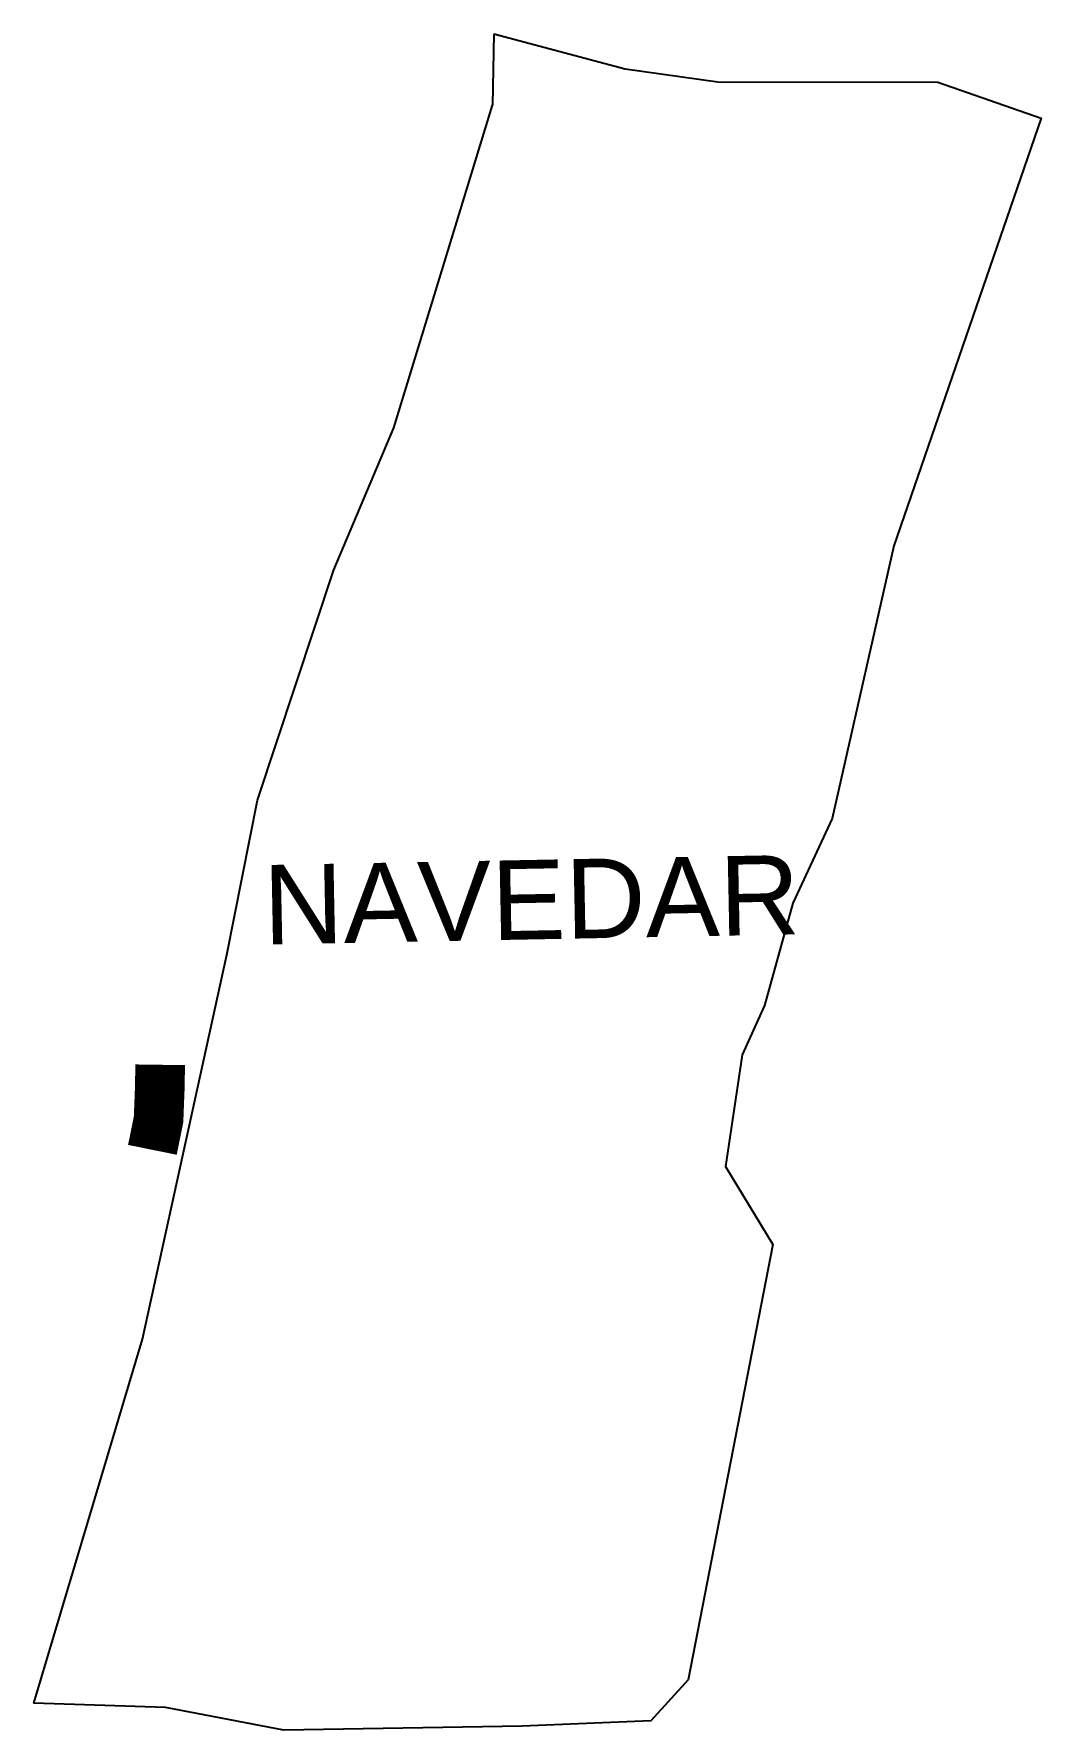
# Model space of a CAD drawing. Header units: metres. Extents: x 274344 to 275359, y 2069436 to 2071143.
import ezdxf

# ---------------------------------------------------------------- set-up
doc = ezdxf.new("R2010")
doc.units = ezdxf.units.M
doc.header["$MEASUREMENT"] = 0
for name, color, linetype in [('NATURALLY PROTECTED', 3, 'Continuous'), ('village', 3, 'Continuous'), ('VILLAGE NAME', 250, 'Continuous')]:
    doc.layers.add(name, color=color, linetype=linetype)
doc.styles.get("Standard").update_dxf_attribs({"font": 'arial.ttf'})

msp = doc.modelspace()

# ---------------------------------------------------------------- linework, layer by layer
at = {"layer": 'NATURALLY PROTECTED', "color": 116, "true_color": 0x136734, "const_width": 50, "flags": 128}
msp.add_lwpolyline([(274471.4, 2070105.2), (274471.1, 2070083.7), (274469.8, 2070050.2), (274463.6, 2070019.6)], dxfattribs=at)
at = {"layer": 'village'}
msp.add_lwpolyline([(274807.4, 2071142.9), (274806, 2071071.2)], dxfattribs=at)
at = {"layer": 'village', "color": 3, "true_color": 0x00ff00}
for points in [[(274807.4, 2071142.9, 0), (274939.6, 2071107.9, 0), (275032.9, 2071094.6, 0), (275254.5, 2071094.2, 0), (275358.5, 2071058.1, 0), (275210.1, 2070627.5, 0), (275148.3, 2070353.1, 0), (275108.6, 2070267.8, 0), (275079.9, 2070164.8, 0), (275057.4, 2070115.1, 0), (275040.9, 2070002.7, 0), (275088.3, 2069924.2, 0), (275003, 2069486.2, 0), (274965.6, 2069444.9, 0), (274835.8, 2069439.4, 0), (274596, 2069435.5, 0), (274476.8, 2069458.1, 0), (274344.3, 2069462.6, 0), (274453.7, 2069829.1, 0)], [(274453.7, 2069829.1, 0), (274538.7, 2070215.8, 0), (274569.5, 2070371.6, 0), (274646.2, 2070603.3, 0), (274706.6, 2070746.5, 0), (274806, 2071071.2, 0)]]:
    msp.add_polyline3d(points, dxfattribs=at)

# ---------------------------------------------------------------- texts
at = {"layer": 'VILLAGE NAME', "insert": (274574.4, 2070306.2), "char_height": 80, "attachment_point": 1, "rotation": 1.1028}
msp.add_mtext_dynamic_manual_height_columns('{\\fArial|b0|i0|c0|p34;NAVEDAR}', width=726.929, gutter_width=543.7, heights=[0], dxfattribs=at)

doc.saveas('drawing.dxf')
